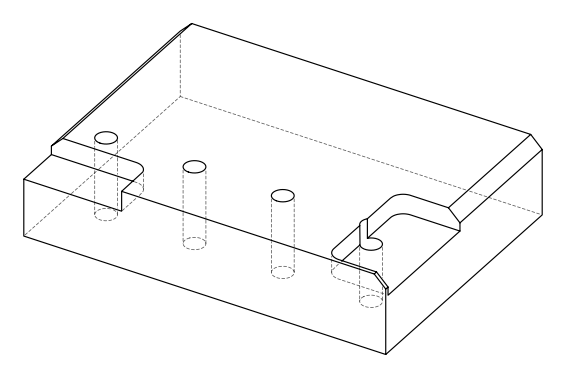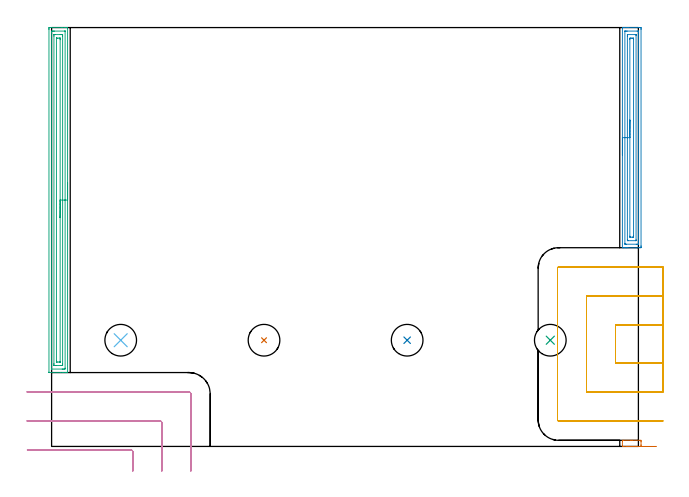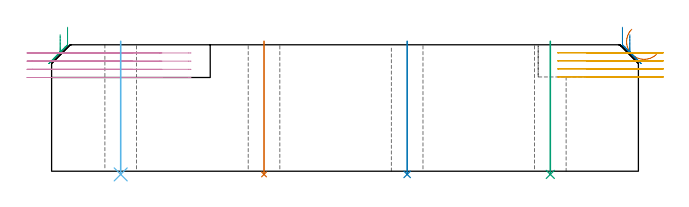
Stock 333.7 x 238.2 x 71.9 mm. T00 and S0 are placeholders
(PLAN: 9 operations, 2 tool changes, 20.4 min)
(1 AREA_MILL | FG_CHAMFER_SURFACE | UGT0205_001 | 0.27 min | 540 mm3)
(2 AREA_MILL_1 | FG_CHAMFER_SURFACE_1 | UGT0205_001 | 4.25 min | 7377 mm3)
(3 AREA_MILL_2 | FG_CHAMFER_SURFACE_2 | UGT0205_001 | 6.52 min | 11365 mm3)
(4 MILL_CORNER_NOTCH_RECTANGULAR | CORNER_NOTCH_RECTANGULAR | UGT0201_105 | Follow Part, ap 5.5, ae 75% | 2.8 min | 69531 mm3)
(5 MILL_OPEN_POCKET | POCKET_OPEN | UGT0201_105 | Follow Part, ap 5.5, ae 75% | 5.3 min | 112495 mm3)
(6 INDEXABLE_INSERT_DRILL_THROUGH_HOLE_FROM_SOLID | STEP1HOLE | NXT0302_007 | 0.3 min | 18277 mm3)
(7 INDEXABLE_INSERT_DRILL_THROUGH_HOLE_FROM_SOLID_1 | STEP1HOLE_1 | NXT0302_007 | 0.3 min | 18272 mm3)
(8 INDEXABLE_INSERT_DRILL_THROUGH_HOLE_FROM_SOLID_2 | STEP1HOLE_2 | NXT0302_007 | 0.3 min | 18280 mm3)
(9 INDEXABLE_INSERT_DRILL_THROUGH_HOLE_FROM_SOLID_3 | STEP1HOLE_3 | NXT0302_007 | 0.3 min | 13914 mm3)
(TOOL UGT0205_001 | Chamfer Mill 20 x 3 x 45 deg. | D20 FL50 Z2)
(TOOL UGT0201_105 | End Mill 22 mm | D22 FL25 Z2)
(TOOL NXT0302_007 | Index. Insert Drill 18mm [880-D1800L25-05] | D18 PA176 FL90 Z2)
(OP 1 AREA_MILL)
G17 G21 G94 G90
T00 M6
G54
G17 G0 G90 X344.042 Y0.001 S1061 M3
G43 Z81.9 H0
Z66.541
G94 G1 X343.396 Z65.954 F250.
X342.702 Z65.426
X341.965 Z64.96
X341.189 Z64.56
X340.382 Z64.23
X339.549 Z63.97
X338.697 Z63.785
X337.831 Z63.675
X336.959 Y0. Z63.64
X336.088 Z63.681
X335.224 Z63.799
X334.373 Z63.991
X333.542 Z64.256
X332.737 Z64.593
X331.965 Z64.999
X331.231 Z65.471
X330.541 Z66.005
X329.9 Z66.597
X329.479 Z67.021
X325.042 Z71.458
X324.607 Y0.01 Z71.893
X324.6 Y0.43 Z71.9
Y3.07
X324.607 Y3.49 Z71.893
X325.042 Y3.5 Z71.458
X329.479 Z67.021
X330.341 Z66.152
X334.318 Z62.177
X334.748 Y3.497 Z61.747
X335.19 Y3.493 Z61.305
X335.197 Y3.07 Z61.303
X335.2 Y2.619 Z61.3
Y0.859
X335.197 Y0.43 Z61.303
X335.19 Y0.007 Z61.305
X335.176 Y0.003 Z61.319
X334.748 Y0. Z61.747
X330.341 Z66.152
X329.9 Z66.597
X329.313 Z67.242
X328.785 Z67.936
X328.319 Z68.674
X327.919 Z69.449
X327.589 Z70.257
X327.329 Z71.09
X327.144 Z71.942
X327.034 Z72.808
X326.999 Z73.679
X327.04 Z74.551
X327.158 Z75.415
X327.35 Z76.266
X327.615 Z77.097
X327.952 Z77.902
X328.358 Z78.674
X328.83 Z79.408
X329.364 Z80.098
X329.956 Z80.739
G0 Z81.9
M5
M2
(OP 2 AREA_MILL_1)
G17 G21 G94 G90
T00 M6
G54
G17 G0 G90 X324.6 Y165.6 S1061 M3
G43 Z81.9 H0
G94 G1 Y165.638 Z81.028 F250.
Y165.752 Z80.163
Y165.941 Z79.312
Y166.203 Z78.48
Y166.537 Z77.674
Y166.94 Z76.9
Y167.409 Z76.164
Y167.94 Z75.472
Y168.529 Z74.829
Y169.172 Z74.24
Y169.864 Z73.708
Y170.6 Z73.24
Y171.374 Z72.837
Y172.18 Z72.503
Y173.012 Z72.241
Y173.864 Z72.052
Y174.728 Z71.938
Y175.6 Z71.9
Y238.046
X324.606 Y238.19 Z71.893
X324.913 Y238.2 Z71.587
X325.324 Z71.175
X325.933 Z70.561
X327.12 Z69.377
X327.696 Z68.797
X334.155 Z62.342
X334.748 Y238.195 Z61.749
X335.191 Y238.191 Z61.306
X335.195 Y238.052 Z61.303
X335.199 Y237.6 Z61.301
X335.2 Y237.143 Z61.3
Y114.035
X335.199 Y113.6 Z61.301
X335.195 Y113.148 Z61.303
X335.192 Y113.009 Z61.306
X334.748 Y113.005 Z61.749
X334.155 Y113. Z62.342
X327.696 Z68.797
X327.12 Z69.377
X326.815 Z69.681
X326.238 Z70.258
X325.933 Z70.561
X325.332 Z71.167
X325.052 Z71.447
X324.911 Y113.001 Z71.588
X324.606 Y113.01 Z71.893
X324.6 Y113.154 Z71.9
Y175.6
X326.014 Z70.486
X326.015 Y236.018 Z70.485
X326.016 Y236.119 Z70.484
X326.019 Y236.169 Z70.481
X326.02 Y236.186 Z70.48
X326.056 Y236.19 Z70.444
X326.437 Y236.198 Z70.063
X326.815 Y236.199 Z69.685
X327.316 Y236.2 Z69.184
X332.985 Y236.199 Z63.515
X333.49 Y236.197 Z63.01
X333.689 Y236.19 Z62.811
X333.779 Y236.178 Z62.721
X333.784 Y235.899 Z62.716
X333.785 Y235.816 Z62.715
Y115.182
X333.784 Y115.081 Z62.716
X333.781 Y115.031 Z62.719
X333.78 Y115.014 Z62.72
X333.744 Y115.01 Z62.756
X333.363 Y115.002 Z63.137
X332.985 Y115.001 Z63.515
X332.484 Y115. Z64.016
X326.815 Y115.001 Z69.685
X326.31 Y115.003 Z70.19
X326.111 Y115.01 Z70.389
X326.021 Y115.022 Z70.479
X326.016 Y115.301 Z70.484
X326.015 Y115.384 Z70.485
X326.014 Y175.6 Z70.486
X327.428 Z69.072
X327.429 Y233.41 Z69.071
X327.432 Y234.031 Z69.068
X327.435 Y234.166 Z69.065
X327.436 Y234.19 Z69.064
X327.475 Y234.194 Z69.025
X327.531 Y234.199 Z68.969
X331.938 Z64.562
X332.104 Y234.196 Z64.396
X332.27 Y234.19 Z64.23
X332.365 Y234.184 Z64.135
X332.367 Y234.121 Z64.133
X332.369 Y234.031 Z64.131
X332.371 Y233.761 Z64.129
Y117.79
X332.368 Y117.169 Z64.132
X332.365 Y117.034 Z64.135
X332.364 Y117.01 Z64.136
X332.326 Y117.006 Z64.174
X332.269 Y117.001 Z64.231
X327.862 Z68.638
X327.696 Y117.004 Z68.804
X327.53 Y117.01 Z68.97
X327.435 Y117.016 Z69.065
X327.432 Y117.079 Z69.068
X327.431 Y117.169 Z69.069
X327.429 Y117.439 Z69.071
X327.428 Y175.6 Z69.072
X328.843 Z67.657
Y231.355
X328.846 Y231.976 Z67.654
X328.85 Y232.178 Z67.65
X329.042 Y232.19 Z67.458
X329.459 Y232.199 Z67.041
X329.506 Y232.2 Z66.994
X330.388 Z66.112
X330.766 Y232.195 Z65.734
X330.949 Y232.19 Z65.551
X330.952 Y232.085 Z65.548
X330.957 Y231.624 Z65.543
Y119.845
X330.954 Y119.224 Z65.546
X330.95 Y119.022 Z65.55
X330.758 Y119.01 Z65.742
X330.341 Y119.001 Z66.159
X330.294 Y119. Z66.206
X329.412 Z67.088
X329.034 Y119.005 Z67.466
X328.851 Y119.01 Z67.649
X328.848 Y119.115 Z67.652
X328.843 Y119.576 Z67.657
Y175.6
Y176.472 Z67.695
Y177.337 Z67.809
Y178.188 Z67.998
Y179.02 Z68.26
Y179.826 Z68.594
Y180.6 Z68.997
Y181.336 Z69.466
Y182.028 Z69.997
Y182.671 Z70.586
Y183.26 Z71.229
Y183.792 Z71.922
Y184.26 Z72.657
Y184.663 Z73.431
Y184.997 Z74.237
Y185.259 Z75.069
Y185.448 Z75.921
Y185.562 Z76.786
Y185.6 Z77.657
G0 Z81.9
M5
M2
(OP 3 AREA_MILL_2)
G17 G21 G94 G90
T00 M6
G54
G17 G0 G90 X9.1 Y150.1 S1061 M3
G43 Z81.9 H0
G94 G1 Y150.062 Z81.028 F250.
Y149.948 Z80.163
Y149.759 Z79.312
Y149.497 Z78.48
Y149.163 Z77.674
Y148.76 Z76.9
Y148.291 Z76.164
Y147.76 Z75.472
Y147.171 Z74.829
Y146.528 Z74.239
Y145.836 Z73.708
Y145.1 Z73.24
Y144.326 Z72.837
Y143.52 Z72.503
Y142.688 Z72.241
Y141.836 Z72.052
Y140.972 Z71.938
Y140.1 Z71.9
Y42.183
X9.097 Y42.007 Z71.888
X9.095 Y42.006 Z71.886
X8.73 Y42. Z71.53
X8.489 Z71.288
X7.767 Z70.562
X6.524 Z69.321
X5.122 Z67.918
X-1.309 Y42.001 Z61.488
X-1.492 Y42.01 Z61.306
X-1.499 Y42.194 Z61.299
Y42.218
X-1.5 Y237.134 Z61.3
X-1.499 Y237.57 Z61.301
X-1.495 Y238.023 Z61.303
X-1.492 Y238.19 Z61.306
X-1.048 Y238.195 Z61.749
X-0.427 Y238.2 Z62.371
X6.004 Z68.798
X7.406 Z70.202
X7.767 Z70.562
X8.489 Z71.288
X8.73 Z71.53
X9.095 Y238.194 Z71.886
X9.097 Y238.193 Z71.888
X9.1 Y238.017 Z71.9
Y140.1
X7.686 Z70.486
X7.685 Y44.501 Z70.485
X7.684 Y44.419 Z70.484
X7.679 Y44.022 Z70.479
X7.291 Y44.007 Z70.091
X6.885 Y44.002 Z69.685
X6.416 Y44. Z69.216
X6.004 Z68.804
X0.016 Y44.001 Z62.816
X-0.019 Y44.002 Z62.781
X-0.054 Y44.006 Z62.746
X-0.078 Y44.009 Z62.722
X-0.079 Y44.037 Z62.721
X-0.085 Y44.336 Z62.715
Y235.699
Y235.781
X-0.079 Y236.178 Z62.721
X0.309 Y236.193 Z63.109
X0.715 Y236.198 Z63.515
X1.184 Y236.2 Z63.984
X1.596 Z64.396
X7.584 Y236.199 Z70.384
X7.619 Y236.198 Z70.419
X7.654 Y236.194 Z70.454
X7.677 Y236.191 Z70.477
X7.679 Y236.163 Z70.479
X7.685 Y235.864 Z70.485
X7.686 Y140.1 Z70.486
X6.271 Z69.071
Y46.83
X6.269 Y46.207 Z69.069
X6.267 Y46.072 Z69.067
X6.264 Y46.013 Z69.064
X6.202 Y46.006 Z69.002
X6.004 Y46.003 Z68.804
X5.326 Y46. Z68.126
X2.682 Z65.482
X1.8 Z64.6
X1.596 Y46.003 Z64.396
X1.392 Y46.008 Z64.192
X1.34 Y46.01 Z64.14
X1.335 Y46.046 Z64.135
X1.332 Y46.117 Z64.132
X1.33 Y46.207 Z64.13
X1.329 Y46.479 Z64.129
X1.328 Y47.101 Z64.128
X1.329 Y233.37 Z64.129
X1.331 Y233.993 Z64.131
X1.333 Y234.128 Z64.133
X1.335 Y234.187 Z64.135
X1.398 Y234.194 Z64.198
X1.596 Y234.197 Z64.396
X2.274 Y234.2 Z65.074
X4.918 Z67.718
X5.8 Z68.6
X6.004 Y234.197 Z68.804
X6.207 Y234.192 Z69.007
X6.26 Y234.19 Z69.06
X6.265 Y234.154 Z69.065
X6.268 Y234.083 Z69.068
X6.27 Y233.993 Z69.07
X6.271 Y233.721 Z69.071
Y233.099
Y140.1
X4.857 Z67.657
Y48.265
X4.855 Y48.056 Z67.655
X4.853 Y48.021 Z67.653
X4.85 Y48.01 Z67.65
X4.843 Y48.007 Z67.643
X4.789 Y48.003 Z67.589
X4.679 Y48.001 Z67.479
X4.241 Y48. Z67.041
X3.359 Z66.159
X2.92 Y48.003 Z65.72
X2.812 Y48.006 Z65.612
X2.76 Y48.01 Z65.56
X2.749 Y48.018 Z65.549
X2.747 Y48.036 Z65.547
X2.745 Y48.142 Z65.545
X2.743 Y48.621 Z65.543
Y48.89
Y231.935
X2.745 Y232.144 Z65.545
X2.747 Y232.179 Z65.547
X2.75 Y232.19 Z65.55
X2.757 Y232.193 Z65.557
X2.811 Y232.197 Z65.611
X2.921 Y232.199 Z65.721
X3.359 Y232.2 Z66.159
X4.241 Z67.041
X4.68 Y232.197 Z67.48
X4.788 Y232.194 Z67.588
X4.84 Y232.19 Z67.64
X4.851 Y232.182 Z67.651
X4.852 Y232.163 Z67.652
X4.855 Y232.058 Z67.655
X4.857 Y231.579 Z67.657
Y231.31
Y140.1
Y139.228 Z67.695
Y138.363 Z67.809
Y137.512 Z67.998
Y136.68 Z68.26
Y135.874 Z68.594
Y135.1 Z68.997
Y134.364 Z69.466
Y133.672 Z69.997
Y133.029 Z70.586
Y132.44 Z71.229
Y131.908 Z71.921
Y131.44 Z72.657
Y131.037 Z73.431
Y130.703 Z74.237
Y130.441 Z75.069
Y130.252 Z75.921
Y130.138 Z76.786
Y130.1 Z77.657
G0 Z81.9
M5
M2
(OP 4 MILL_CORNER_NOTCH_RECTANGULAR)
G17 G21 G94 G90
T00 M6
G54
G17 G0 G90 X46.2 Y-14. S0 M3
G43 Z81.9 H0
Z67.25
G94 G1 Y-11. F250.
Y-3.095 F500.
G3 X45.105 Y-2. R1.1
G1 X-10.817
X-13.817 F250.
G0 Z81.9
X62.7 Y-14.
Z67.25
G1 Y-11.
Y13.405 F500.
G3 X61.605 Y14.5 R1.1
G1 X-11.
X-14. F250.
G0 Z81.9
X79.2 Y-14.
Z67.25
G1 Y-11.
Y29.8 F500.
G3 X78. Y31. R1.2
G1 X-11.
X-14. F250.
G0 Z81.9
X46.2 Y-14.
Z62.6
G1 Y-11.
Y-3.095 F500.
G3 X45.105 Y-2. R1.1
G1 X-10.817
X-13.817 F250.
G0 Z81.9
X62.7 Y-14.
Z62.6
G1 Y-11.
Y13.405 F500.
G3 X61.605 Y14.5 R1.1
G1 X-11.
X-14. F250.
G0 Z81.9
X79.2 Y-14.
Z62.6
G1 Y-11.
Y29.8 F500.
G3 X78. Y31. R1.2
G1 X-11.
X-14. F250.
G0 Z81.9
X46.2 Y-14.
Z57.95
G1 Y-11.
Y-3.095 F500.
G3 X45.105 Y-2. R1.1
G1 X-10.817
X-13.817 F250.
G0 Z81.9
X62.7 Y-14.
Z57.95
G1 Y-11.
Y13.405 F500.
G3 X61.605 Y14.5 R1.1
G1 X-11.
X-14. F250.
G0 Z81.9
X79.2 Y-14.
Z57.95
G1 Y-11.
Y29.8 F500.
G3 X78. Y31. R1.2
G1 X-11.
X-14. F250.
G0 Z81.9
X46.2 Y-14.
Z53.3
G1 Y-11.
Y-3.095 F500.
G3 X45.105 Y-2. R1.1
G1 X-10.817
X-13.817 F250.
G0 Z81.9
X62.7 Y-14.
Z53.3
G1 Y-11.
Y13.405 F500.
G3 X61.605 Y14.5 R1.1
G1 X-11.
X-14. F250.
G0 Z81.9
X79.2 Y-14.
Z53.3
G1 Y-11.
Y29.8 F500.
G3 X78. Y31. R1.2
G1 X-11.
X-14. F250.
G0 Z81.9
M5
M2
(OP 5 MILL_OPEN_POCKET)
G17 G21 G94 G90
T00 M6
G54
G17 G0 G90 X347.7 Y69. S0 M3
G43 Z81.9 H0
Z67.325
G94 G1 X344.7 F250.
X320.7 F500.
Y47.5
X344.7
X347.7 F250.
Y85.5
X344.7
X304.2 F500.
Y31.
X344.7
X347.7 F250.
Y102.
X344.7
X288.3 F500.
G3 X287.7 Y101.4 R0.6
G1 Y15.1
G3 X288.3 Y14.5 R0.6
G1 X344.7
X347.7 F250.
G0 Y69. Z62.75
G1 X344.7
X320.7 F500.
Y47.5
X344.7
X347.7 F250.
Y85.5
X344.7
X304.2 F500.
Y31.
X344.7
X347.7 F250.
Y102.
X344.7
X288.3 F500.
G3 X287.7 Y101.4 R0.6
G1 Y15.1
G3 X288.3 Y14.5 R0.6
G1 X344.7
X347.7 F250.
G0 Y69. Z58.175
G1 X344.7
X320.7 F500.
Y47.5
X344.7
X347.7 F250.
Y85.5
X344.7
X304.2 F500.
Y31.
X344.7
X347.7 F250.
Y102.
X344.7
X288.3 F500.
G3 X287.7 Y101.4 R0.6
G1 Y15.1
G3 X288.3 Y14.5 R0.6
G1 X344.7
X347.7 F250.
G0 Y69. Z53.6
G1 X344.7
X320.7 F500.
Y47.5
X344.7
X347.7 F250.
Y85.5
X344.7
X304.2 F500.
Y31.
X344.7
X347.7 F250.
Y102.
X344.7
X288.3 F500.
G3 X287.7 Y101.4 R0.6
G1 Y15.1
G3 X288.3 Y14.5 R0.6
G1 X344.7
X347.7 F250.
G0 Z81.9
M5
M2
(OP 6 INDEXABLE_INSERT_DRILL_THROUGH_HOLE_FROM_SOLID)
G17 G21 G94 G90
T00 M6
G54
G17 G0 G90 X39.3 Y60.4 S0 M3
G43 Z81.9 H1
G94 G81 G98 Z-1.814 F250. R73.9
G80
M5
M2
(OP 7 INDEXABLE_INSERT_DRILL_THROUGH_HOLE_FROM_SOLID_1)
G17 G21 G94 G90
T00 M6
G54
G17 G0 G90 X120.8 Y60.4 S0 M3
G43 Z81.9 H1
G94 G81 G98 Z-1.814 F250. R73.9
G80
M5
M2
(OP 8 INDEXABLE_INSERT_DRILL_THROUGH_HOLE_FROM_SOLID_2)
G17 G21 G94 G90
T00 M6
G54
G17 G0 G90 X202.2 Y60.4 S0 M3
G43 Z81.9 H1
G94 G81 G98 Z-1.814 F250. R73.9
G80
M5
M2
(OP 9 INDEXABLE_INSERT_DRILL_THROUGH_HOLE_FROM_SOLID_3)
G17 G21 G94 G90
T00 M6
G54
G17 G0 G90 X283.6 Y60.4 S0 M3
G43 Z81.9 H1
G94 G81 G98 Z-1.814 F250. R73.9
G80
M5
M2
